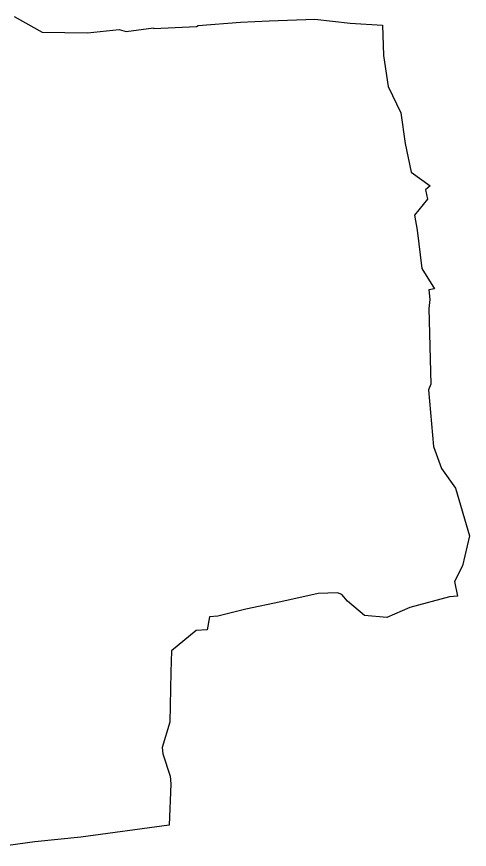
# Model space of a CAD drawing. Header units: metres. Extents: x 260119 to 267842, y 2171704 to 2178220.
# Drawn here: x 264888 to 267842, y 2172656 to 2178088 of the extents above; entities that cross this region are included whole.
import ezdxf

# ---------------------------------------------------------------- set-up
doc = ezdxf.new("R2010")
doc.units = ezdxf.units.M
doc.layers.add('village', color=3, linetype='Continuous')

msp = doc.modelspace()

# ---------------------------------------------------------------- linework, layer by layer
at = {"layer": 'village', "color": 3, "true_color": 0x00ff00}
for points in [[(264871.9, 2178088.4, 0), (265053.8, 2177986.3, 0), (265349.1, 2177983.1, 0), (265557, 2178004.5, 0), (265603.1, 2177992.6, 0), (265780.5, 2178014.6, 0), (265782.1, 2178010.4, 0), (266061.4, 2178024.3, 0), (266071, 2178030.5, 0), (266348.8, 2178051.8, 0), (266534.8, 2178061.3, 0), (266833, 2178071.5, 0), (267063.5, 2178046.1, 0), (267275.8, 2178033.9, 0), (267281.8, 2177834, 0), (267312.3, 2177632, 0), (267393.6, 2177461.9, 0), (267423.4, 2177261.4, 0), (267463, 2177072.9, 0), (267586.1, 2176985.4, 0), (267555.6, 2176958.3, 0), (267567.8, 2176897.1, 0), (267484, 2176793.3, 0), (267500.8, 2176695, 0), (267532.7, 2176445.9, 0), (267613.8, 2176311.6, 0), (267577, 2176306.2, 0), (267584.4, 2176242.8, 0), (267577.1, 2176185.3, 0), (267591, 2175691.7, 0), (267575.6, 2175653.8, 0), (267608.2, 2175282.9, 0), (267659.5, 2175140, 0), (267751.1, 2175012.2, 0), (267841.7, 2174702, 0)], [(267841.7, 2174702, 0), (267796, 2174505.2, 0), (267744.9, 2174404, 0), (267765, 2174307.8, 0), (267712, 2174302.2, 0), (267452.8, 2174233.7, 0), (267303.4, 2174168.4, 0), (267157.2, 2174181.1, 0), (267047.6, 2174274.8, 0), (267009.9, 2174318.9, 0), (266981.6, 2174328.6, 0), (266854.8, 2174324.8, 0), (266612.5, 2174270.3, 0), (266384.1, 2174222.7, 0), (266199.6, 2174176.8, 0), (266146.9, 2174172.6, 0), (266130, 2174087.8, 0), (266059.6, 2174082.8, 0), (265898.8, 2173949.7, 0), (265893.3, 2173811.5, 0), (265887.5, 2173485.2, 0), (265837.5, 2173321.1, 0), (265841.3, 2173278.3, 0), (265888.5, 2173132.1, 0), (265892.7, 2173082.2, 0), (265882.5, 2172813.4, 0), (265307.4, 2172734.2, 0), (265006.2, 2172705.1, 0), (264640.9, 2172655.6, 0)]]:
    msp.add_polyline3d(points, dxfattribs=at)

doc.saveas('drawing.dxf')
